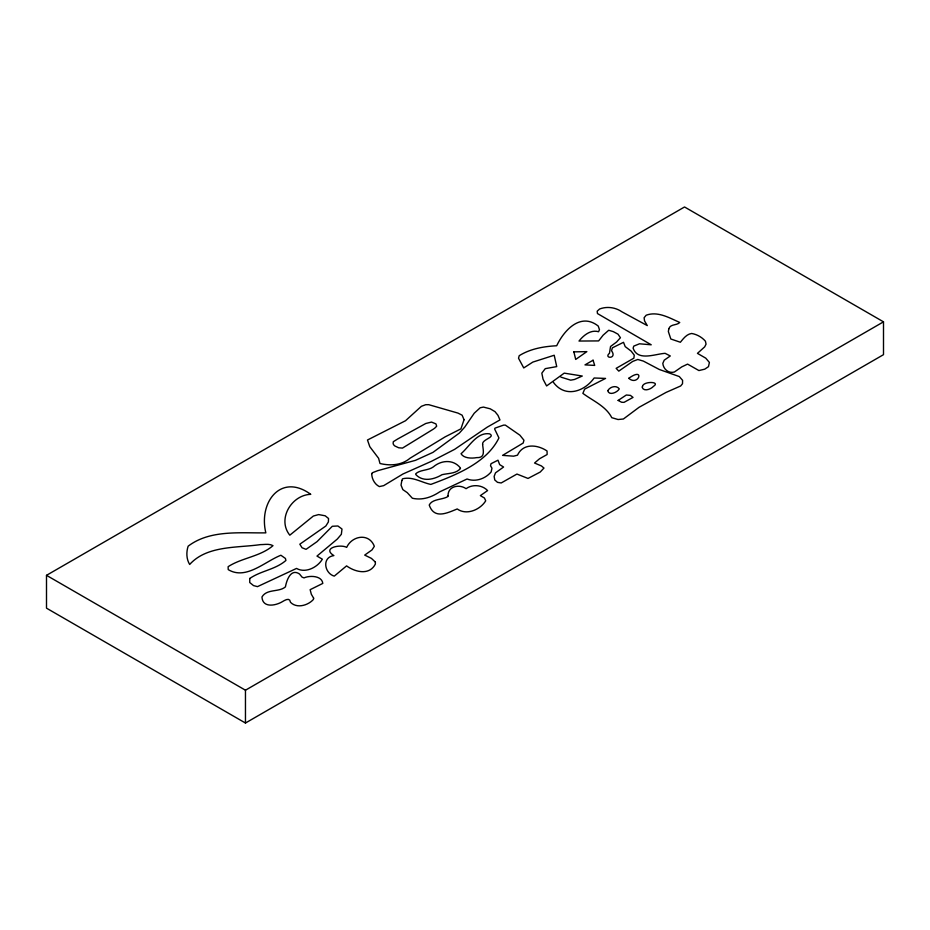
<?xml version="1.0" encoding="UTF-8"?>
<svg xmlns="http://www.w3.org/2000/svg" width="930" height="930" viewBox="0 0 930 930"><rect width="100%" height="100%" fill="white"/><g stroke="black" fill="none" stroke-linecap="round" stroke-linejoin="round"><path stroke-width="1.4" d="M434.287 428.591L436.693 426.219L435.949 423.906L431.508 422.081L425.766 423.499L397.668 438.995L393.274 441.727L393.146 443.598A8.626 4.987 0 0 0 394.89 445.993L398.703 447.783L402.481 448.097L433.473 429.067M46.5 575.333L684.538 206.972L883.5 321.838L883.5 354.667L245.462 723.029L46.5 608.162L46.5 575.333L245.462 690.211L883.5 321.838M560.837 377.103L570.695 380.172L574.519 379.463L582.285 376.034L564.231 373.139L546.608 385.938L543.05 379.242L541.83 373.151L545.247 368.652L556.721 366.606L554.21 355.248L532.844 362.084L523.741 367.943L518.533 358.248L519.207 355.702C530.414 348.727 543.713 346.448 556.698 345.751C564.045 330.231 580.634 312.073 598.246 326.07L599.466 329.673L598.571 331.731C590.701 329.418 583.61 335.277 579.018 341.043L598.629 340.915L603.128 335.172L608.731 330.255L613.335 331.65L618.008 334.172L620.426 337.718L616.544 342.042L610.545 346.483L609.464 353.272C603.186 358.585 617.636 359.387 611.545 350.715L612.37 347.843L623.507 342.31L625.204 346.611L631.168 351.145L634.248 355.121L633.9 358.155L616.148 368.35L618.787 371.128L632.737 361.398L637.794 359.468L643.374 361.096L659.3 369.477L679.295 376.557L682.597 380.324L682.504 383.73L680.667 385.973L666.101 392.39L639.108 407.27L623.379 419.012L618.066 419.523L611.789 417.686C605.814 406.038 592.875 400.865 582.878 393.367L584.633 389.135L605.569 378.417L594.142 377.999C584.133 391.925 565.01 398.075 553.431 382.381M245.462 690.211L245.462 723.029M375.371 562.08L375.36 564.092C369.408 575.67 355.155 572.113 346.576 565.882L334.277 576.123C324.5 573.392 321.536 557.314 333.87 555.594C321.536 547.898 340.426 543.922 346.681 547.375C351.947 535.726 369.094 532.576 374.337 546.305L372 549.932L364.7 555.094L371.442 558.395L375.371 562.08M249.786 578.46L249.728 582.517L253.53 585.598L257.482 586.632L296.531 568.428C305.493 573.577 317.572 567.347 322.338 559.186L316.979 556.082L337.334 539.028L341.345 534.308L341.996 529.019L337.881 525.985L332.301 526.275L317.049 541.644L306.063 549.339L302.064 547.77L299.82 544.201L325.849 526.008L328.383 521.951L328.546 518.51L325.186 515.79L318.641 514.581L313.364 516.034L289.811 535.18C276.873 519.184 291.59 494.876 310.76 494.342C280.895 472.521 258.366 502.328 265.841 532.855C239.917 533.25 209.959 529.6 188.151 546.177C186.186 552.036 186.326 559.128 189.674 564.464C206.902 545.387 236.801 547.979 260.319 544.631C264.457 544.643 269.212 543.48 273.002 545.666C260.179 556.652 241.754 557.791 228.129 566.684L228.21 569.613C245.904 580.355 264.736 561.604 280.895 555.245L285.429 558.465L285.905 560.465C275.396 569.625 260.97 570.729 249.786 578.46M371.733 473.742C371.756 478.845 374.697 484.298 379.359 486.588L383.683 485.634L402.946 473.998L431.601 461.234L454.607 449.364L487.239 427.161L499.956 419.918L497.98 415.338L495.004 411.641L490.226 408.816L483.437 407.084L480.171 407.77L474.23 413.222L464.675 427.184L459.397 433.031L432.962 452.375L415.501 460.327L377.615 470.708L372.302 472.777L371.733 473.742M448.039 495.829L448.016 496.481C442.401 500.003 432.45 498.631 429.218 505.025C434.194 519.51 446.958 513.116 457.235 508.954C466.488 515.685 480.287 509.745 485.716 500.805L484.425 498.015L480.357 495.62L487.587 490.575C482.286 484.867 472.359 484.007 466.093 488.692C459.397 483.902 447.783 486.053 448.039 495.829M628.773 378.312C638.515 386.834 645.49 366.211 628.773 378.312M482.624 444.296C483.007 450.271 485.96 458.106 476.555 457.63C471.603 458.571 463.675 458.351 461.048 453.724C469.452 446.516 477.02 431.88 489.645 433.857C495.934 437.17 481.787 439.344 482.624 444.296M464.047 419.709L460.931 428.846L445.179 436.833L410.118 458.176C401.655 465.325 390.426 466.011 379.986 463.5L378.603 458.304L369.815 446.726L367.478 440.006L405.526 420.732L421.383 406.317L425.708 404.701L428.742 404.678L457.932 413.083L462.117 415.187L464.047 419.709M607.813 390.623C608.766 396.041 617.381 392.507 619.275 388.88C616.346 384.822 609.987 386.775 607.813 390.623M668.763 328.964L668.368 331.58L670.821 338.997L680.376 342.252C683.399 338.578 686.619 334.126 691.676 333.475C696.907 334.382 701.941 337.183 705.417 341.194L706.056 344.147L704.684 346.867L697.454 353.365L705.765 358.166L709.404 362.456L708.486 366.652L704.754 369.164L698.918 370.559L687.584 364.107L681.806 366.862L674.355 372.023C668.519 373.639 663.392 369.164 662.799 363.386L664.229 360.166L670.298 355.958L665.101 353.33C654.964 353.981 637.713 361.514 633.121 348.18L633.737 346.134L639.48 343.798L651.221 344.798L597.455 313.55L597.188 311.178L599.594 309.016C606.895 306.168 615.486 307.342 621.891 311.794L647.292 325.593L644.548 320.908L644.106 317.735L646.176 315.224C657.754 310.934 669.472 317.932 679.749 322.478C676.761 325.674 670.158 323.768 668.763 328.964M313.631 598.176L313.422 599.443C308.039 605.465 296.786 608.778 290.497 602.291C289.881 597.234 285.382 599.885 282.522 601.582C275.733 605.732 262.516 608.301 261.969 596.967C266.898 588.551 279.012 592.491 285.429 586.865C286.638 580.157 290.846 568.125 299.495 573.973L302.064 577.146L304.029 577.89C309.806 575.24 322.013 575.67 322.791 583.412L310.143 589.678L311.329 594.247L313.631 598.176M401.83 480.577L401.028 485.135L402.841 489.622L407.259 492.644L412.374 498.248C422.336 500.48 431.543 497.283 439.692 491.854L467.046 478.997C475.579 482.24 485.379 478.752 491.133 471.94L491.97 468.209L490.517 465.744L491.028 463.71L497.992 460.199L499.666 464.616L503.583 467.023L495.492 472.859L494.132 476.427L494.76 479.95L497.504 482.345L501.177 482.972L516.941 474.056L528.019 478.439L540.214 472.056L543.98 468.057L541.411 465.93L534.552 463.024L539.505 458.781L547.142 454.514L547.049 450.992C537.354 444.447 523.044 443.075 517.499 455.177L513.604 456.177L502.572 455.375L523.195 443.04L523.939 440.227L519.905 435.205L505.362 425.126L503.607 425.115L494.958 428.149L494.655 429.044L498.933 437.937C486.611 463.105 455.77 475.021 430.834 484.425C421.418 482.461 412.502 476.241 402.516 478.822L401.83 480.577M573.88 351.866L575.705 359.433L586.853 351.633L573.88 351.866M642.49 386.427L642.153 387.357C643.886 392.03 651 389.159 653.476 386.345C661.149 381.405 643.223 380.975 642.49 386.427M460.431 468.499C456.153 473.8 448.086 473.196 441.983 474.707C434.112 479.473 422.894 482.217 415.826 474.591L415.675 473.835C420.139 469.58 428.137 470.696 433.287 466.941C441.215 460.059 453.445 459.141 460.338 467.906L460.431 468.499M618.136 400.435L621.659 402.272L624.03 402.353L633.028 397.412L630.424 395.39L626.332 395.006L618.136 400.435M593.061 360.224L584.982 364.886L594.7 365.409L593.061 360.224"/></g></svg>
